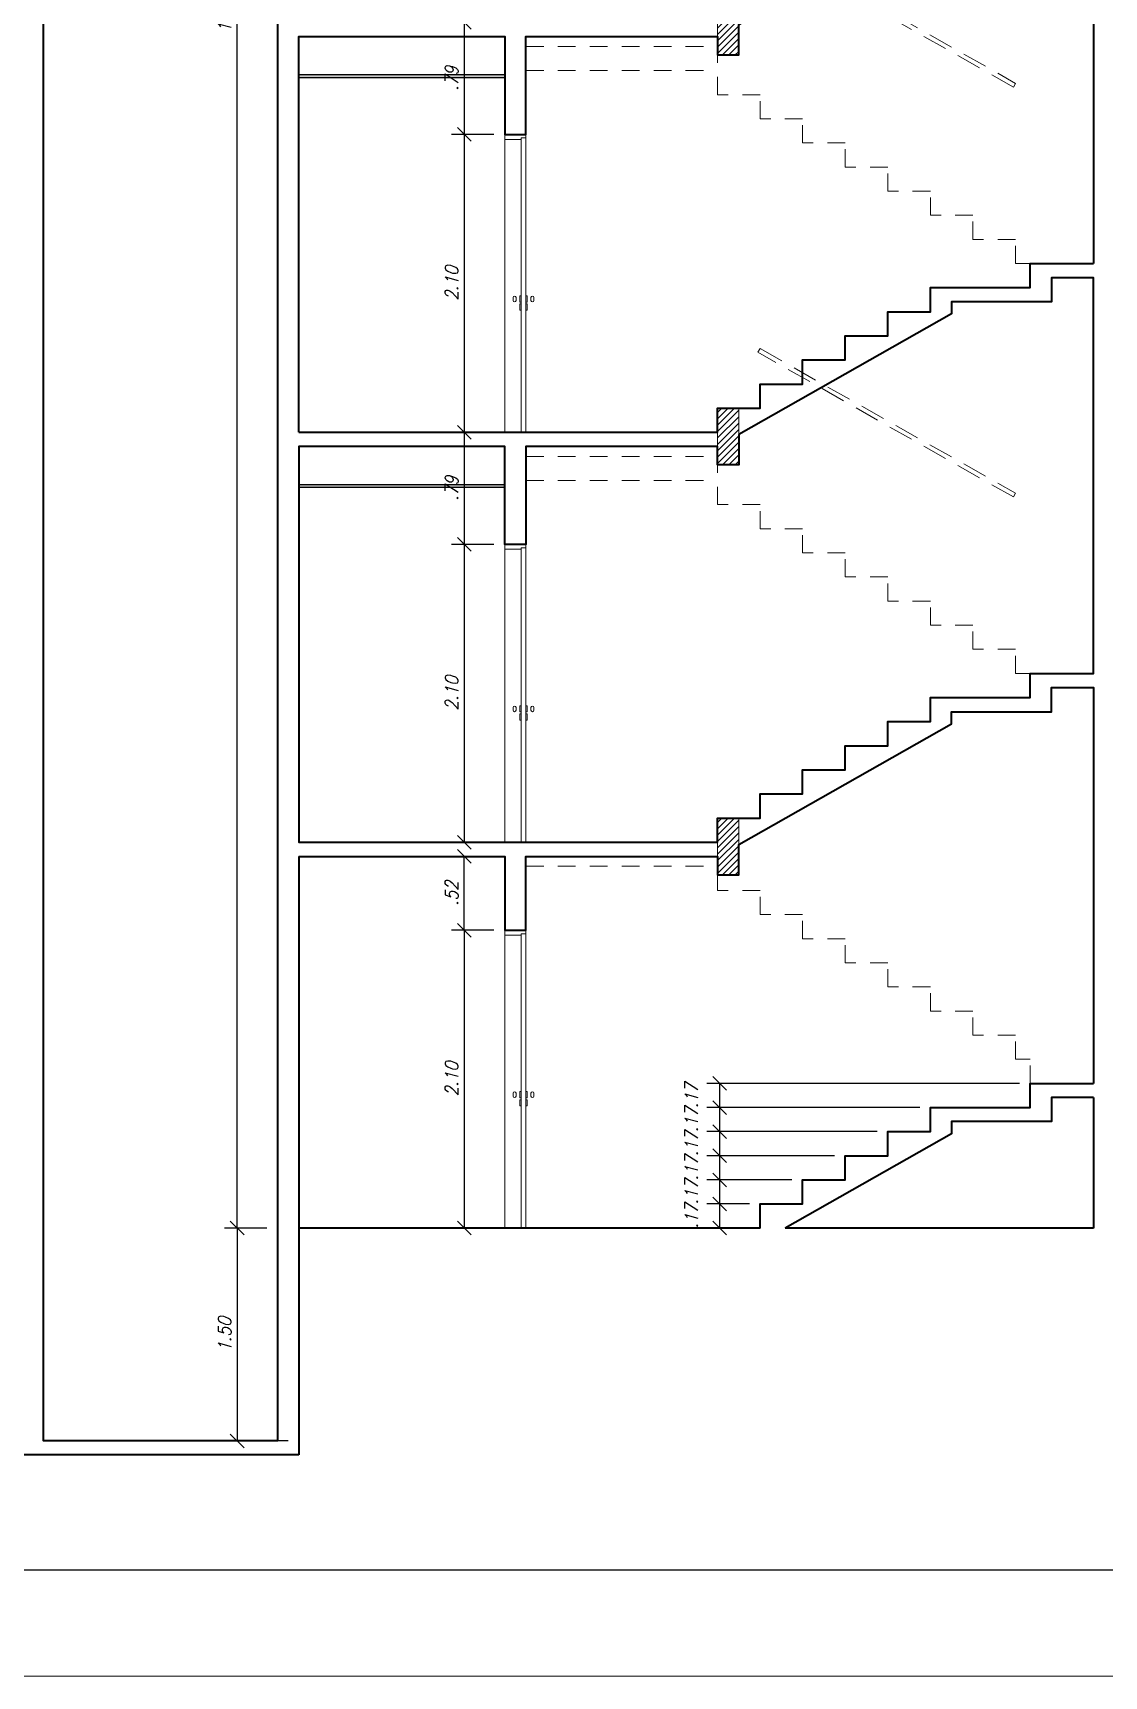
# Model space of a CAD drawing. Header units: millimetres. Extents: x 1865 to 2133, y 1062 to 1142.
# Drawn here: x 1977.71 to 1985.26, y 1106.29 to 1117.88 of the extents above; entities that cross this region are included whole.
import ezdxf

# ---------------------------------------------------------------- set-up
doc = ezdxf.new("R2010")
doc.units = ezdxf.units.MM
doc.header["$PDMODE"] = 35
doc.linetypes.add('HIDDEN', pattern=[0.375, 0.25, -0.125])
for name, color, linetype, lineweight in [('Cota', 7, 'Continuous', 9), ('ESQUADRIAS', 250, 'Continuous', 9), ('PILAR', 7, 'Continuous', 5), ('Plarga', 7, 'Continuous', 40)]:
    doc.layers.add(name, color=color, linetype=linetype, lineweight=lineweight)
doc.layers.add('FÔRRO DE GÊSSO', color=133, linetype='Continuous')
doc.styles.add('romans15', font='romans.shx', dxfattribs={"width": 0.9, "oblique": 15})
doc.dimstyles.new('COTA_50', dxfattribs={"dimscale": 0.5, "dimtxt": 0.181, "dimasz": 0.193, "dimexe": 0.18, "dimexo": 0.15, "dimgap": 0.085, "dimtad": 1, "dimzin": 4, "dimdsep": 46, "dimtxsty": 'romans15', "dimblk1": 'OBLIQUE', "dimblk2": 'OBLIQUE', "dimsah": 1, "dimcen": 0.09, "dimclrd": 256, "dimclre": 256, "dimclrt": 256, "dimadec": 0, "dimazin": 0, "dimtfac": 1, "dimtmove": 2, "dimatfit": 3, "dimldrblk": 'NONE', "dimfxl": 1, "dimtolj": 1, "dimtzin": 1, "dimarcsym": 0})

# ---------------------------------------------------------------- blocks, each defined once
blk = doc.blocks.new('_OBLIQUE')
at = {"color": 0, "linetype": 'ByBlock'}
blk.add_line((-0.5, -0.5), (0.5, 0.5), dxfattribs=at)
blk = doc.blocks.new('*D9')
at = {"layer": 'Cota', "lineweight": -2, "transparency": 16777216}
for p, q in [((1980.961, 1117.163), (1980.661, 1117.163)), ((1980.751, 1117.163), (1980.751, 1115.063)), ((1980.961, 1115.063), (1980.661, 1115.063))]:
    blk.add_line(p, q, dxfattribs=at)
at = {"layer": 'Defpoints', "color": 0, "transparency": 16777216}
for p in [(1981.036, 1117.163), (1980.751, 1115.063), (1981.036, 1115.063)]:
    blk.add_point(p, dxfattribs=at)
at = {"layer": 'Cota', "lineweight": -2, "transparency": 16777216, "xscale": 0.0965, "yscale": 0.0965, "zscale": 0.0965}
for p, rotation in [((1980.751, 1117.163), 90), ((1980.751, 1115.063), 270)]:
    blk.add_blockref('_OBLIQUE', p, dxfattribs=dict(at, rotation=rotation))
at = {"layer": 'Cota', "transparency": 16777216, "insert": (1980.663, 1116.113), "char_height": 0.0905, "attachment_point": 5, "rotation": 90, "style": 'romans15'}
blk.add_mtext('\\A1;2.10', dxfattribs=at)
blk = doc.blocks.new('_None')
blk = doc.blocks.new('*D10')
at = {"layer": 'Cota', "lineweight": -2, "transparency": 16777216}
for p, q in [((1980.961, 1117.953), (1980.661, 1117.953)), ((1980.751, 1117.953), (1980.751, 1117.163)), ((1980.961, 1117.163), (1980.661, 1117.163))]:
    blk.add_line(p, q, dxfattribs=at)
at = {"layer": 'Defpoints', "color": 0, "transparency": 16777216}
for p in [(1981.036, 1117.953), (1980.751, 1117.163), (1981.036, 1117.163)]:
    blk.add_point(p, dxfattribs=at)
at = {"layer": 'Cota', "lineweight": -2, "transparency": 16777216, "xscale": 0.0965, "yscale": 0.0965, "zscale": 0.0965}
for p, rotation in [((1980.751, 1117.953), 90), ((1980.751, 1117.163), 270)]:
    blk.add_blockref('_OBLIQUE', p, dxfattribs=dict(at, rotation=rotation))
at = {"layer": 'Cota', "transparency": 16777216, "insert": (1980.663, 1117.558), "char_height": 0.0905, "attachment_point": 5, "rotation": 90, "style": 'romans15'}
blk.add_mtext('\\A1;.79', dxfattribs=at)
blk = doc.blocks.new('*D51')
at = {"layer": 'Cota', "lineweight": -2, "transparency": 16777216}
for p, q in [((1980.961, 1114.273), (1980.661, 1114.273)), ((1980.751, 1114.273), (1980.751, 1112.173)), ((1980.961, 1112.173), (1980.661, 1112.173))]:
    blk.add_line(p, q, dxfattribs=at)
at = {"layer": 'Defpoints', "color": 0, "transparency": 16777216}
for p in [(1981.036, 1114.273), (1980.751, 1112.173), (1981.036, 1112.173)]:
    blk.add_point(p, dxfattribs=at)
at = {"layer": 'Cota', "lineweight": -2, "transparency": 16777216, "xscale": 0.0965, "yscale": 0.0965, "zscale": 0.0965}
for p, rotation in [((1980.751, 1114.273), 90), ((1980.751, 1112.173), 270)]:
    blk.add_blockref('_OBLIQUE', p, dxfattribs=dict(at, rotation=rotation))
at = {"layer": 'Cota', "transparency": 16777216, "insert": (1980.663, 1113.223), "char_height": 0.0905, "attachment_point": 5, "rotation": 90, "style": 'romans15'}
blk.add_mtext('\\A1;2.10', dxfattribs=at)
blk = doc.blocks.new('*D52')
at = {"layer": 'Cota', "lineweight": -2, "transparency": 16777216}
for p, q in [((1980.961, 1115.063), (1980.661, 1115.063)), ((1980.751, 1115.063), (1980.751, 1114.273)), ((1980.961, 1114.273), (1980.661, 1114.273))]:
    blk.add_line(p, q, dxfattribs=at)
at = {"layer": 'Defpoints', "color": 0, "transparency": 16777216}
for p in [(1981.036, 1115.063), (1980.751, 1114.273), (1981.036, 1114.273)]:
    blk.add_point(p, dxfattribs=at)
at = {"layer": 'Cota', "lineweight": -2, "transparency": 16777216, "xscale": 0.0965, "yscale": 0.0965, "zscale": 0.0965}
for p, rotation in [((1980.751, 1115.063), 90), ((1980.751, 1114.273), 270)]:
    blk.add_blockref('_OBLIQUE', p, dxfattribs=dict(at, rotation=rotation))
at = {"layer": 'Cota', "transparency": 16777216, "insert": (1980.663, 1114.668), "char_height": 0.0905, "attachment_point": 5, "rotation": 90, "style": 'romans15'}
blk.add_mtext('\\A1;.79', dxfattribs=at)
blk = doc.blocks.new('*D53')
at = {"layer": 'Cota', "lineweight": -2, "transparency": 16777216}
for p, q in [((1980.961, 1111.553), (1980.661, 1111.553)), ((1980.751, 1111.553), (1980.751, 1109.453)), ((1980.961, 1109.453), (1980.661, 1109.453))]:
    blk.add_line(p, q, dxfattribs=at)
at = {"layer": 'Defpoints', "color": 0, "transparency": 16777216}
for p in [(1981.036, 1111.553), (1980.751, 1109.453), (1981.036, 1109.453)]:
    blk.add_point(p, dxfattribs=at)
at = {"layer": 'Cota', "lineweight": -2, "transparency": 16777216, "xscale": 0.0965, "yscale": 0.0965, "zscale": 0.0965}
for p, rotation in [((1980.751, 1111.553), 90), ((1980.751, 1109.453), 270)]:
    blk.add_blockref('_OBLIQUE', p, dxfattribs=dict(at, rotation=rotation))
at = {"layer": 'Cota', "transparency": 16777216, "insert": (1980.663, 1110.503), "char_height": 0.0905, "attachment_point": 5, "rotation": 90, "style": 'romans15'}
blk.add_mtext('\\A1;2.10', dxfattribs=at)
blk = doc.blocks.new('*D54')
at = {"layer": 'Cota', "lineweight": -2, "transparency": 16777216}
for p, q in [((1980.961, 1112.073), (1980.661, 1112.073)), ((1980.751, 1111.553), (1980.751, 1112.073)), ((1980.961, 1111.553), (1980.661, 1111.553))]:
    blk.add_line(p, q, dxfattribs=at)
at = {"layer": 'Defpoints', "color": 0, "transparency": 16777216}
for p in [(1980.751, 1112.073), (1981.036, 1112.073), (1981.036, 1111.553)]:
    blk.add_point(p, dxfattribs=at)
at = {"layer": 'Cota', "lineweight": -2, "transparency": 16777216, "xscale": 0.0965, "yscale": 0.0965, "zscale": 0.0965}
for p, rotation in [((1980.751, 1112.073), 90), ((1980.751, 1111.553), 270)]:
    blk.add_blockref('_OBLIQUE', p, dxfattribs=dict(at, rotation=rotation))
at = {"layer": 'Cota', "transparency": 16777216, "insert": (1980.663, 1111.813), "char_height": 0.0905, "attachment_point": 5, "rotation": 90, "style": 'romans15'}
blk.add_mtext('\\A1;.52', dxfattribs=at)
blk = doc.blocks.new('*D90')
at = {"layer": 'Cota', "lineweight": -2, "transparency": 16777216}
for p, q in [((1979.361, 1109.453), (1979.061, 1109.453)), ((1979.151, 1109.453), (1979.151, 1107.953)), ((1979.511, 1107.953), (1979.061, 1107.953))]:
    blk.add_line(p, q, dxfattribs=at)
at = {"layer": 'Defpoints', "color": 0, "transparency": 16777216}
for p in [(1979.436, 1109.453), (1979.151, 1107.953), (1979.586, 1107.953)]:
    blk.add_point(p, dxfattribs=at)
at = {"layer": 'Cota', "lineweight": -2, "transparency": 16777216, "xscale": 0.0965, "yscale": 0.0965, "zscale": 0.0965}
for p, rotation in [((1979.151, 1109.453), 90), ((1979.151, 1107.953), 270)]:
    blk.add_blockref('_OBLIQUE', p, dxfattribs=dict(at, rotation=rotation))
at = {"layer": 'Cota', "transparency": 16777216, "insert": (1979.063, 1108.703), "char_height": 0.0905, "attachment_point": 5, "rotation": 90, "style": 'romans15'}
blk.add_mtext('\\A1;1.50', dxfattribs=at)
blk = doc.blocks.new('*D91')
at = {"layer": 'Cota', "lineweight": -2, "transparency": 16777216}
for p, q in [((1982.761, 1109.623), (1982.461, 1109.623)), ((1982.551, 1109.623), (1982.551, 1109.453)), ((1982.761, 1109.453), (1982.461, 1109.453))]:
    blk.add_line(p, q, dxfattribs=at)
at = {"layer": 'Defpoints', "color": 0, "transparency": 16777216}
for p in [(1982.836, 1109.623), (1982.551, 1109.453), (1982.836, 1109.453)]:
    blk.add_point(p, dxfattribs=at)
at = {"layer": 'Cota', "lineweight": -2, "transparency": 16777216, "xscale": 0.0965, "yscale": 0.0965, "zscale": 0.0965}
for p, rotation in [((1982.551, 1109.623), 90), ((1982.551, 1109.453), 270)]:
    blk.add_blockref('_OBLIQUE', p, dxfattribs=dict(at, rotation=rotation))
at = {"layer": 'Cota', "transparency": 16777216, "insert": (1982.352, 1109.538), "char_height": 0.0905, "attachment_point": 5, "rotation": 90, "style": 'romans15'}
blk.add_mtext('\\A1;.17', dxfattribs=at)
blk = doc.blocks.new('*D92')
at = {"layer": 'Cota', "lineweight": -2, "transparency": 16777216}
for p, q in [((1983.061, 1109.793), (1982.461, 1109.793)), ((1982.551, 1109.793), (1982.551, 1109.623)), ((1982.761, 1109.623), (1982.461, 1109.623))]:
    blk.add_line(p, q, dxfattribs=at)
at = {"layer": 'Defpoints', "color": 0, "transparency": 16777216}
for p in [(1983.136, 1109.793), (1982.551, 1109.623), (1982.836, 1109.623)]:
    blk.add_point(p, dxfattribs=at)
at = {"layer": 'Cota', "lineweight": -2, "transparency": 16777216, "xscale": 0.0965, "yscale": 0.0965, "zscale": 0.0965}
for p, rotation in [((1982.551, 1109.793), 90), ((1982.551, 1109.623), 270)]:
    blk.add_blockref('_OBLIQUE', p, dxfattribs=dict(at, rotation=rotation))
at = {"layer": 'Cota', "transparency": 16777216, "insert": (1982.352, 1109.708), "char_height": 0.0905, "attachment_point": 5, "rotation": 90, "style": 'romans15'}
blk.add_mtext('\\A1;.17', dxfattribs=at)
blk = doc.blocks.new('*D93')
at = {"layer": 'Cota', "lineweight": -2, "transparency": 16777216}
for p, q in [((1983.361, 1109.963), (1982.461, 1109.963)), ((1982.551, 1109.963), (1982.551, 1109.793)), ((1983.061, 1109.793), (1982.461, 1109.793))]:
    blk.add_line(p, q, dxfattribs=at)
at = {"layer": 'Defpoints', "color": 0, "transparency": 16777216}
for p in [(1983.436, 1109.963), (1982.551, 1109.793), (1983.136, 1109.793)]:
    blk.add_point(p, dxfattribs=at)
at = {"layer": 'Cota', "lineweight": -2, "transparency": 16777216, "xscale": 0.0965, "yscale": 0.0965, "zscale": 0.0965}
for p, rotation in [((1982.551, 1109.963), 90), ((1982.551, 1109.793), 270)]:
    blk.add_blockref('_OBLIQUE', p, dxfattribs=dict(at, rotation=rotation))
at = {"layer": 'Cota', "transparency": 16777216, "insert": (1982.352, 1109.878), "char_height": 0.0905, "attachment_point": 5, "rotation": 90, "style": 'romans15'}
blk.add_mtext('\\A1;.17', dxfattribs=at)
blk = doc.blocks.new('*D94')
at = {"layer": 'Cota', "lineweight": -2, "transparency": 16777216}
for p, q in [((1983.661, 1110.133), (1982.461, 1110.133)), ((1982.551, 1110.133), (1982.551, 1109.963)), ((1983.361, 1109.963), (1982.461, 1109.963))]:
    blk.add_line(p, q, dxfattribs=at)
at = {"layer": 'Defpoints', "color": 0, "transparency": 16777216}
for p in [(1983.736, 1110.133), (1982.551, 1109.963), (1983.436, 1109.963)]:
    blk.add_point(p, dxfattribs=at)
at = {"layer": 'Cota', "lineweight": -2, "transparency": 16777216, "xscale": 0.0965, "yscale": 0.0965, "zscale": 0.0965}
for p, rotation in [((1982.551, 1110.133), 90), ((1982.551, 1109.963), 270)]:
    blk.add_blockref('_OBLIQUE', p, dxfattribs=dict(at, rotation=rotation))
at = {"layer": 'Cota', "transparency": 16777216, "insert": (1982.352, 1110.048), "char_height": 0.0905, "attachment_point": 5, "rotation": 90, "style": 'romans15'}
blk.add_mtext('\\A1;.17', dxfattribs=at)
blk = doc.blocks.new('*D95')
at = {"layer": 'Cota', "lineweight": -2, "transparency": 16777216}
for p, q in [((1983.961, 1110.303), (1982.461, 1110.303)), ((1982.551, 1110.303), (1982.551, 1110.133)), ((1983.661, 1110.133), (1982.461, 1110.133))]:
    blk.add_line(p, q, dxfattribs=at)
at = {"layer": 'Defpoints', "color": 0, "transparency": 16777216}
for p in [(1984.036, 1110.303), (1982.551, 1110.133), (1983.736, 1110.133)]:
    blk.add_point(p, dxfattribs=at)
at = {"layer": 'Cota', "lineweight": -2, "transparency": 16777216, "xscale": 0.0965, "yscale": 0.0965, "zscale": 0.0965}
for p, rotation in [((1982.551, 1110.303), 90), ((1982.551, 1110.133), 270)]:
    blk.add_blockref('_OBLIQUE', p, dxfattribs=dict(at, rotation=rotation))
at = {"layer": 'Cota', "transparency": 16777216, "insert": (1982.352, 1110.218), "char_height": 0.0905, "attachment_point": 5, "rotation": 90, "style": 'romans15'}
blk.add_mtext('\\A1;.17', dxfattribs=at)
blk = doc.blocks.new('*D96')
at = {"layer": 'Cota', "lineweight": -2, "transparency": 16777216}
for p, q in [((1984.664, 1110.473), (1982.461, 1110.473)), ((1982.551, 1110.473), (1982.551, 1110.303)), ((1983.961, 1110.303), (1982.461, 1110.303))]:
    blk.add_line(p, q, dxfattribs=at)
at = {"layer": 'Defpoints', "color": 0, "transparency": 16777216}
for p in [(1984.739, 1110.473), (1982.551, 1110.303), (1984.036, 1110.303)]:
    blk.add_point(p, dxfattribs=at)
at = {"layer": 'Cota', "lineweight": -2, "transparency": 16777216, "xscale": 0.0965, "yscale": 0.0965, "zscale": 0.0965}
for p, rotation in [((1982.551, 1110.473), 90), ((1982.551, 1110.303), 270)]:
    blk.add_blockref('_OBLIQUE', p, dxfattribs=dict(at, rotation=rotation))
at = {"layer": 'Cota', "transparency": 16777216, "insert": (1982.352, 1110.388), "char_height": 0.0905, "attachment_point": 5, "rotation": 90, "style": 'romans15'}
blk.add_mtext('\\A1;.17', dxfattribs=at)
blk = doc.blocks.new('*D97')
at = {"layer": 'Cota', "lineweight": -2, "transparency": 16777216}
for p, q in [((1979.511, 1126.623), (1979.061, 1126.623)), ((1979.151, 1109.453), (1979.151, 1126.623)), ((1979.361, 1109.453), (1979.061, 1109.453))]:
    blk.add_line(p, q, dxfattribs=at)
at = {"layer": 'Defpoints', "color": 0, "lineweight": 30, "transparency": 16777216}
for p in [(1979.151, 1126.623), (1979.586, 1126.623), (1979.436, 1109.453)]:
    blk.add_point(p, dxfattribs=at)
at = {"layer": 'Cota', "lineweight": -2, "transparency": 16777216, "xscale": 0.0965, "yscale": 0.0965, "zscale": 0.0965}
for p, rotation in [((1979.151, 1126.623), 90), ((1979.151, 1109.453), 270)]:
    blk.add_blockref('_OBLIQUE', p, dxfattribs=dict(at, rotation=rotation))
at = {"layer": 'Cota', "transparency": 16777216, "insert": (1979.063, 1118.038), "char_height": 0.0905, "attachment_point": 5, "rotation": 90, "style": 'romans15'}
blk.add_mtext('\\A1;17.17', dxfattribs=at)

msp = doc.modelspace()

# ---------------------------------------------------------------- hatches: boundary and pattern name
at = {"layer": 'FÔRRO DE GÊSSO'}
h = msp.add_hatch(color=256, dxfattribs=at)
h.dxf.hatch_style = 1
h.paths.add_polyline_path([(1981.0363, 1117.5833), (1979.5863, 1117.5833), (1979.5863, 1117.5633), (1981.0363, 1117.5633)])
h.paths.add_polyline_path([(1980.7302, 1117.4393), (1980.7302, 1117.6475), (1980.596, 1117.6834), (1980.596, 1117.4753)], flags=9)
h = msp.add_hatch(color=256, dxfattribs=at)
h.dxf.hatch_style = 1
h.paths.add_polyline_path([(1981.0363, 1114.6933), (1979.5863, 1114.6933), (1979.5863, 1114.6733), (1981.0363, 1114.6733)])
h.paths.add_polyline_path([(1980.7302, 1114.5493), (1980.7302, 1114.7575), (1980.596, 1114.7934), (1980.596, 1114.5853)], flags=9)
at = {"layer": 'PILAR'}
h = msp.add_hatch(dxfattribs=at)
h.set_pattern_fill('LINE,_O', color=256, scale=0.01, angle=45)
h.set_pattern_definition([(45, (18.557188, 97.624342), (-0.0224506403, 0.0224506403), [])])
h.paths.add_polyline_path([(1982.6863, 1118.1233), (1982.5363, 1118.1233), (1982.5363, 1117.7233), (1982.6863, 1117.7233)])
h = msp.add_hatch(dxfattribs=at)
h.set_pattern_fill('LINE,_O', color=256, scale=0.01, angle=45)
h.set_pattern_definition([(45, (18.557188, 94.734342), (-0.0224506403, 0.0224506403), [])])
h.paths.add_polyline_path([(1982.6863, 1115.2333), (1982.5363, 1115.2333), (1982.5363, 1114.8333), (1982.6863, 1114.8333)])
h = msp.add_hatch(dxfattribs=at)
h.set_pattern_fill('LINE,_O', color=256, scale=0.01, angle=45)
h.set_pattern_definition([(45, (18.557188, 91.844342), (-0.0224506403, 0.0224506403), [])])
h.paths.add_polyline_path([(1982.5363, 1112.3433), (1982.5363, 1111.9433), (1982.6863, 1111.9433), (1982.6863, 1112.3433)])

# ---------------------------------------------------------------- linework, layer by layer
msp.add_line((1958.3419, 1107.0443), (2040.8419, 1107.0443))
at = {"color": 7, "linetype": 'Continuous', "lineweight": 20}
msp.add_line((1956.4669, 1106.2943), (2041.5919, 1106.2943), dxfattribs=at)
at = {"linetype": 'HIDDEN', "lineweight": 5, "ltscale": 0.7}
for points in [[(1984.6215, 1117.4972), (1982.8215, 1118.5172), (1982.8363, 1118.5433), (1984.6363, 1117.5233)], [(1984.6215, 1114.6072), (1982.8215, 1115.6272), (1982.8363, 1115.6533), (1984.6363, 1114.6333)]]:
    msp.add_lwpolyline(points, close=True, dxfattribs=at)
at = {"linetype": 'HIDDEN', "lineweight": 5, "ltscale": 0.5}
for points in [[(1984.7392, 1116.2533), (1984.6363, 1116.2533), (1984.6363, 1116.4233), (1984.3363, 1116.4233), (1984.3363, 1116.5933), (1984.0363, 1116.5933), (1984.0363, 1116.7633), (1983.7363, 1116.7633), (1983.7363, 1116.9333), (1983.4363, 1116.9333), (1983.4363, 1117.1033), (1983.1363, 1117.1033), (1983.1363, 1117.2733), (1982.8363, 1117.2733), (1982.8363, 1117.4433), (1982.5363, 1117.4433), (1982.5363, 1117.8533)], [(1981.1863, 1117.7833), (1982.5363, 1117.7833)], [(1981.1863, 1117.6133), (1982.5363, 1117.6133)], [(1984.7392, 1113.3633), (1984.6363, 1113.3633), (1984.6363, 1113.5333), (1984.3363, 1113.5333), (1984.3363, 1113.7033), (1984.0363, 1113.7033), (1984.0363, 1113.8733), (1983.7363, 1113.8733), (1983.7363, 1114.0433), (1983.4363, 1114.0433), (1983.4363, 1114.2133), (1983.1363, 1114.2133), (1983.1363, 1114.3833), (1982.8363, 1114.3833), (1982.8363, 1114.5533), (1982.5363, 1114.5533), (1982.5363, 1114.9633)], [(1981.1863, 1114.8933), (1982.5363, 1114.8933)], [(1981.1863, 1114.7233), (1982.5363, 1114.7233)], [(1981.1863, 1112.1733), (1982.5363, 1112.1733)], [(1984.7392, 1110.4733), (1984.7392, 1110.6433), (1984.6363, 1110.6433), (1984.6363, 1110.8133), (1984.3363, 1110.8133), (1984.3363, 1110.9833), (1984.0363, 1110.9833), (1984.0363, 1111.1533), (1983.7363, 1111.1533), (1983.7363, 1111.3233), (1983.4363, 1111.3233), (1983.4363, 1111.4933), (1983.1363, 1111.4933), (1983.1363, 1111.6633), (1982.8363, 1111.6633), (1982.8363, 1111.8333), (1982.5363, 1111.8333), (1982.5363, 1112.2433)], [(1981.1863, 1112.0033), (1982.5363, 1112.0033)]]:
    msp.add_lwpolyline(points, dxfattribs=at)
at = {"layer": 'ESQUADRIAS', "ltscale": 0.02}
for p, q in [((1981.1513, 1115.0633), (1981.1513, 1117.1383)), ((1981.1863, 1115.0633), (1981.1863, 1117.1383)), ((1981.0363, 1117.1283), (1981.0363, 1115.0633)), ((1981.0963, 1115.9932), (1981.0963, 1116.0134)), ((1981.1163, 1115.9932), (1981.1163, 1116.0134)), ((1981.1422, 1116.025), (1981.1422, 1115.9816)), ((1981.1513, 1116.025), (1981.1422, 1116.025)), ((1981.1513, 1115.9816), (1981.1422, 1115.9816)), ((1981.1863, 1116.025), (1981.1953, 1116.025)), ((1981.1863, 1115.9816), (1981.1953, 1115.9816)), ((1981.1953, 1116.025), (1981.1953, 1115.9816)), ((1981.2213, 1115.9932), (1981.2213, 1116.0134)), ((1981.2413, 1115.9932), (1981.2413, 1116.0134)), ((1981.1422, 1115.9677), (1981.1422, 1115.9244)), ((1981.1422, 1115.9677), (1981.1513, 1115.9677)), ((1981.1422, 1115.9244), (1981.1513, 1115.9244)), ((1981.1953, 1115.9677), (1981.1863, 1115.9677)), ((1981.1953, 1115.9244), (1981.1863, 1115.9244)), ((1981.1953, 1115.9677), (1981.1953, 1115.9244)), ((1981.0363, 1114.2383), (1981.0363, 1112.1733)), ((1981.1513, 1112.1733), (1981.1513, 1114.2483)), ((1981.1863, 1112.1733), (1981.1863, 1114.2483)), ((1981.0963, 1113.1032), (1981.0963, 1113.1234)), ((1981.1163, 1113.1032), (1981.1163, 1113.1234)), ((1981.1422, 1113.135), (1981.1422, 1113.0916)), ((1981.1513, 1113.135), (1981.1422, 1113.135)), ((1981.1513, 1113.0916), (1981.1422, 1113.0916)), ((1981.1863, 1113.135), (1981.1953, 1113.135)), ((1981.1863, 1113.0916), (1981.1953, 1113.0916)), ((1981.1953, 1113.135), (1981.1953, 1113.0916)), ((1981.2213, 1113.1032), (1981.2213, 1113.1234)), ((1981.2413, 1113.1032), (1981.2413, 1113.1234)), ((1981.1422, 1113.0777), (1981.1422, 1113.0344)), ((1981.1422, 1113.0777), (1981.1513, 1113.0777)), ((1981.1422, 1113.0344), (1981.1513, 1113.0344)), ((1981.1953, 1113.0777), (1981.1863, 1113.0777)), ((1981.1953, 1113.0344), (1981.1863, 1113.0344)), ((1981.1953, 1113.0777), (1981.1953, 1113.0344)), ((1981.0363, 1111.5183), (1981.0363, 1109.4533)), ((1981.1513, 1109.4533), (1981.1513, 1111.5283)), ((1981.1863, 1109.4533), (1981.1863, 1111.5283)), ((1981.1422, 1110.415), (1981.1422, 1110.3716)), ((1981.1513, 1110.415), (1981.1422, 1110.415)), ((1981.1863, 1110.415), (1981.1953, 1110.415)), ((1981.1953, 1110.415), (1981.1953, 1110.3716)), ((1981.0963, 1110.3832), (1981.0963, 1110.4034)), ((1981.1163, 1110.3832), (1981.1163, 1110.4034)), ((1981.1513, 1110.3716), (1981.1422, 1110.3716)), ((1981.1422, 1110.3577), (1981.1422, 1110.3144)), ((1981.1422, 1110.3577), (1981.1513, 1110.3577)), ((1981.1422, 1110.3144), (1981.1513, 1110.3144)), ((1981.1863, 1110.3716), (1981.1953, 1110.3716)), ((1981.1953, 1110.3577), (1981.1863, 1110.3577)), ((1981.1953, 1110.3144), (1981.1863, 1110.3144)), ((1981.1953, 1110.3577), (1981.1953, 1110.3144)), ((1981.2213, 1110.3832), (1981.2213, 1110.4034)), ((1981.2413, 1110.3832), (1981.2413, 1110.4034))]:
    msp.add_line(p, q, dxfattribs=at)
for points in [[(1981.1863, 1117.1633), (1981.0363, 1117.1633), (1981.0363, 1117.1283), (1981.1513, 1117.1283), (1981.1513, 1117.1383), (1981.1863, 1117.1383)], [(1981.1863, 1114.2733), (1981.0363, 1114.2733), (1981.0363, 1114.2383), (1981.1513, 1114.2383), (1981.1513, 1114.2483), (1981.1863, 1114.2483)], [(1981.1863, 1111.5533), (1981.0363, 1111.5533), (1981.0363, 1111.5183), (1981.1513, 1111.5183), (1981.1513, 1111.5283), (1981.1863, 1111.5283)]]:
    msp.add_lwpolyline(points, close=True, dxfattribs=at)
for centre, start, end in [((1981.1063, 1116.0134), 0, 180), ((1981.1063, 1115.9932), 180, 0), ((1981.2313, 1116.0134), 0, 180), ((1981.2313, 1115.9932), 180, 0), ((1981.1063, 1113.1234), 0, 180), ((1981.1063, 1113.1032), 180, 0), ((1981.2313, 1113.1234), 0, 180), ((1981.2313, 1113.1032), 180, 0), ((1981.1063, 1110.4034), 0, 180), ((1981.2313, 1110.4034), 0, 180), ((1981.1063, 1110.3832), 180, 0), ((1981.2313, 1110.3832), 180, 0)]:
    msp.add_arc(centre, 0.01, start, end, dxfattribs=at)
at = {"layer": 'FÔRRO DE GÊSSO'}
for points in [[(1981.0363, 1117.5833), (1979.5863, 1117.5833)], [(1981.0363, 1117.5633), (1979.5863, 1117.5633)], [(1981.0363, 1114.6933), (1979.5863, 1114.6933)], [(1981.0363, 1114.6733), (1979.5863, 1114.6733)]]:
    msp.add_lwpolyline(points, dxfattribs=at)
at = {"layer": 'PILAR'}
for points in [[(1982.5363, 1118.1233), (1982.5363, 1117.7233), (1982.6863, 1117.7233), (1982.6863, 1118.1233)], [(1982.5363, 1115.2333), (1982.5363, 1114.8333), (1982.6863, 1114.8333), (1982.6863, 1115.2333)], [(1982.5363, 1112.3433), (1982.5363, 1111.9433), (1982.6863, 1111.9433), (1982.6863, 1112.3433)]]:
    msp.add_lwpolyline(points, close=True, dxfattribs=at)
at = {"layer": 'Plarga'}
for p, q in [((1982.8363, 1109.4533), (1979.5863, 1109.4533)), ((1985.1858, 1109.4533), (1983.0128, 1109.4533)), ((1979.5863, 1107.8533), (1977.6363, 1107.8533))]:
    msp.add_line(p, q, dxfattribs=at)
for points in [[(1977.7863, 1128.7233), (1979.4363, 1128.7233), (1979.4363, 1107.9533), (1977.7863, 1107.9533)], [(1982.6863, 1115.0483), (1982.6863, 1114.8333), (1982.5363, 1114.8333), (1982.5363, 1114.9633), (1981.1863, 1114.9633), (1981.1863, 1114.2733), (1981.0363, 1114.2733), (1981.0363, 1114.9633), (1979.5863, 1114.9633), (1979.5863, 1112.1733), (1982.5363, 1112.1733), (1982.5363, 1112.3433), (1982.8363, 1112.3433), (1982.8363, 1112.5133), (1983.1363, 1112.5133), (1983.1363, 1112.6833), (1983.1363, 1112.6833), (1983.4363, 1112.6833), (1983.4363, 1112.8533), (1983.7363, 1112.8533), (1983.7363, 1113.0233), (1984.0363, 1113.0233), (1984.0363, 1113.1933), (1984.7392, 1113.1933), (1984.7392, 1113.3633), (1985.1858, 1113.3633), (1985.1858, 1116.1533), (1984.8892, 1116.1533), (1984.8892, 1115.9833), (1984.1863, 1115.9833), (1984.1863, 1115.9833), (1984.1863, 1115.8983)]]:
    msp.add_lwpolyline(points, close=True, dxfattribs=at)
for points in [[(1979.5863, 1115.0633), (1979.5863, 1117.8533), (1981.0363, 1117.8533), (1981.0363, 1117.1633), (1981.1863, 1117.1633), (1981.1863, 1117.8533), (1982.5363, 1117.8533), (1982.5363, 1117.7233), (1982.6863, 1117.7233), (1982.6863, 1117.9383), (1984.1863, 1118.7883), (1984.1863, 1118.8733), (1984.1863, 1118.8733), (1984.8892, 1118.8733), (1984.8892, 1119.0433), (1985.1858, 1119.0433), (1985.1858, 1116.2533)], [(1979.5863, 1115.0633), (1982.5363, 1115.0633), (1982.5363, 1115.2333), (1982.8363, 1115.2333), (1982.8363, 1115.4033), (1983.1363, 1115.4033), (1983.1363, 1115.5733), (1983.4363, 1115.5733), (1983.4363, 1115.7433), (1983.7363, 1115.7433), (1983.7363, 1115.9133), (1984.0363, 1115.9133), (1984.0363, 1116.0833), (1984.7392, 1116.0833), (1984.7392, 1116.2533), (1985.1858, 1116.2533)], [(1979.5863, 1112.0733), (1981.0363, 1112.0733), (1981.0363, 1111.5533), (1981.1863, 1111.5533), (1981.1863, 1112.0733), (1982.5363, 1112.0733), (1982.5363, 1111.9433), (1982.6863, 1111.9433), (1982.6863, 1112.1583), (1984.1863, 1113.0083), (1984.1863, 1113.0933), (1984.8892, 1113.0933), (1984.8892, 1113.2633), (1985.1858, 1113.2633), (1985.1858, 1110.4733)], [(1979.5863, 1112.0733), (1979.5863, 1107.8533)], [(1982.8363, 1109.4533), (1982.8363, 1109.6233), (1983.1363, 1109.6233), (1983.1363, 1109.7933), (1983.4363, 1109.7933), (1983.4363, 1109.9633), (1983.7363, 1109.9633), (1983.7363, 1110.1333), (1984.0363, 1110.1333), (1984.0363, 1110.3033), (1984.7392, 1110.3033), (1984.7392, 1110.4733), (1985.1858, 1110.4733)], [(1985.1858, 1110.3733), (1984.8892, 1110.3733), (1984.8892, 1110.2033), (1984.1863, 1110.2033), (1984.1863, 1110.1183), (1983.0128, 1109.4533)], [(1985.1858, 1110.3733), (1985.1858, 1109.4533)]]:
    msp.add_lwpolyline(points, dxfattribs=at)

# ---------------------------------------------------------------- dimensions: what is measured, and where the dimension line sits
at = {"layer": 'Cota'}
for base, p1, p2, angle, picture, middle in [((1979.1508, 1126.6233), (1979.4363, 1109.4533), (1979.5863, 1126.6233), 270, '*D97', (1979.0631, 1118.0383)), ((1980.7508, 1117.1633), (1981.0363, 1117.9533), (1981.0363, 1117.1633), 90, '*D10', (1980.6631, 1117.5583)), ((1980.7508, 1115.0633), (1981.0363, 1117.1633), (1981.0363, 1115.0633), 90, '*D9', (1980.6631, 1116.1133)), ((1980.7508, 1114.2733), (1981.0363, 1115.0633), (1981.0363, 1114.2733), 90, '*D52', (1980.6631, 1114.6683)), ((1980.7508, 1112.1733), (1981.0363, 1114.2733), (1981.0363, 1112.1733), 90, '*D51', (1980.6631, 1113.2233)), ((1980.7508, 1112.0733), (1981.0363, 1111.5533), (1981.0363, 1112.0733), 270, '*D54', (1980.6631, 1111.8133)), ((1980.7508, 1109.4533), (1981.0363, 1111.5533), (1981.0363, 1109.4533), 90, '*D53', (1980.6631, 1110.5033)), ((1982.5508, 1110.3033), (1984.7392, 1110.4733), (1984.0363, 1110.3033), 90, '*D96', (1982.3518, 1110.3883)), ((1982.5508, 1110.1333), (1984.0363, 1110.3033), (1983.7363, 1110.1333), 90, '*D95', (1982.3518, 1110.2183)), ((1982.5508, 1109.9633), (1983.7363, 1110.1333), (1983.4363, 1109.9633), 90, '*D94', (1982.3518, 1110.0483)), ((1982.5508, 1109.7933), (1983.4363, 1109.9633), (1983.1363, 1109.7933), 90, '*D93', (1982.3518, 1109.8783)), ((1982.5508, 1109.6233), (1983.1363, 1109.7933), (1982.8363, 1109.6233), 90, '*D92', (1982.3518, 1109.7083)), ((1982.5508, 1109.4533), (1982.8363, 1109.6233), (1982.8363, 1109.4533), 90, '*D91', (1982.3518, 1109.5383)), ((1979.1508, 1107.9533), (1979.4363, 1109.4533), (1979.5863, 1107.9533), 90, '*D90', (1979.0631, 1108.7033))]:
    dim = msp.add_linear_dim(base=base, p1=p1, p2=p2, angle=angle, dimstyle='COTA_50', dxfattribs=at)
    dim.commit()
    dim.dimension.update_dxf_attribs({"geometry": picture, "text_midpoint": middle})

doc.saveas('drawing.dxf')
